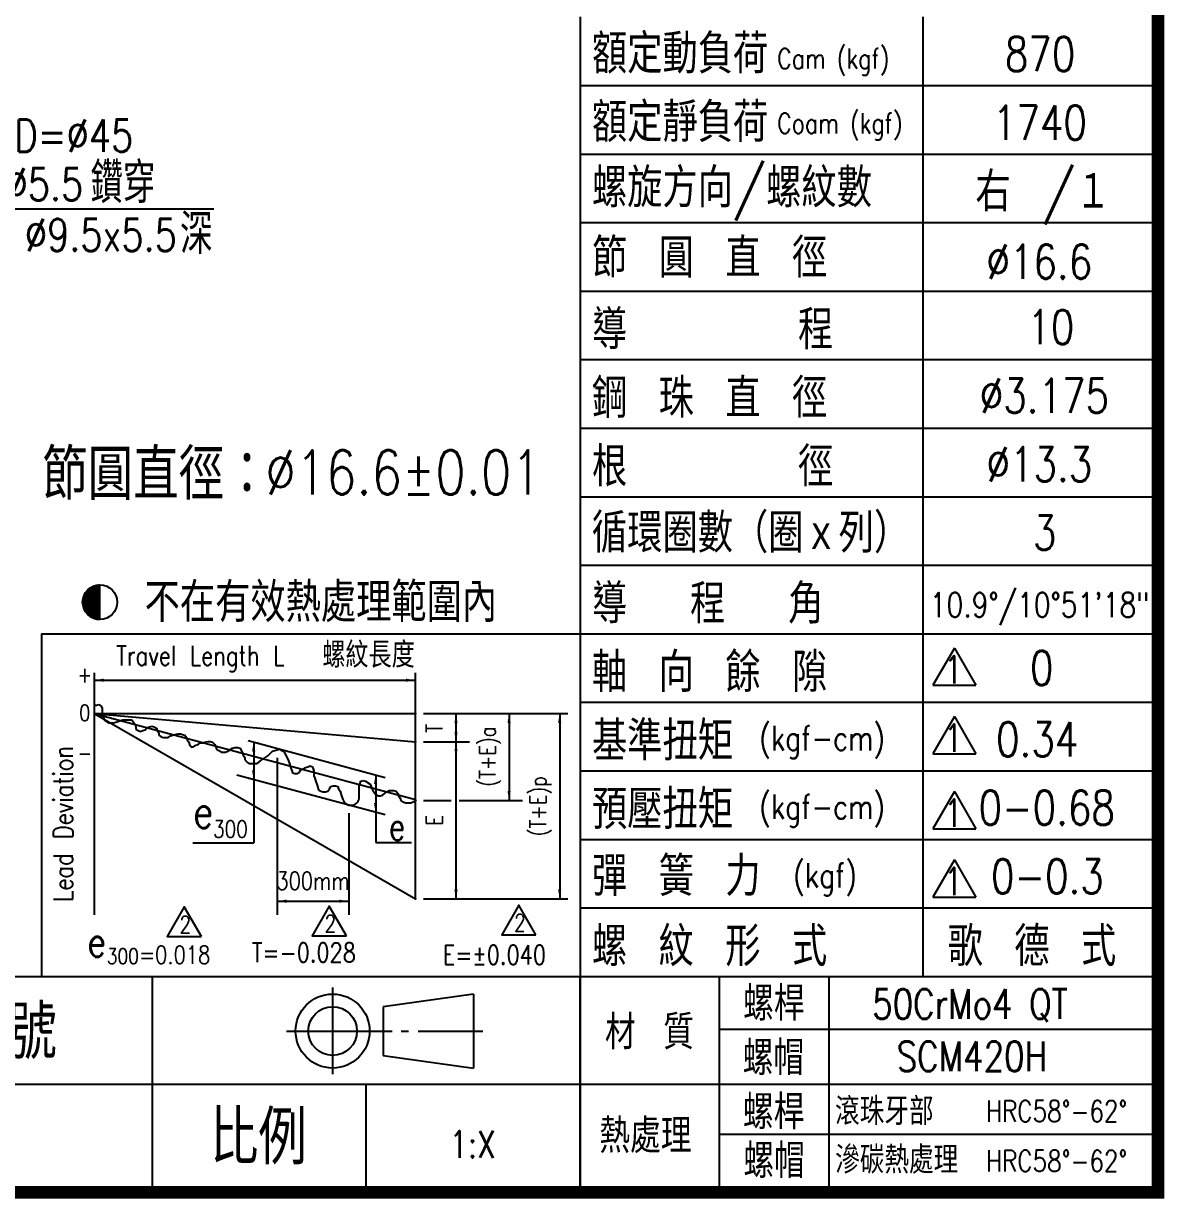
# Model space of a CAD drawing. Header units: millimetres. Extents: x 1519 to 1850, y 53 to 287.
# Drawn here: x 1751.2 to 1849.9, y 52.9 to 154.5 of the extents above; entities that cross this region are included whole.
import ezdxf
from ezdxf.enums import TextEntityAlignment as Align

# ---------------------------------------------------------------- set-up
doc = ezdxf.new("R2010")
doc.units = ezdxf.units.MM
doc.header["$LTSCALE"] = 6
doc.layers.get('0').update_dxf_attribs({"linetype": 'CONTINUOUS'})
doc.layers.add('03', color=3, linetype='CONTINUOUS')
doc.layers.add('AM_0', color=7, linetype='CONTINUOUS', lineweight=25)
doc.styles.add('BW_SIMPLEX', font='romans.shx', dxfattribs={"width": 0.8, "bigfont": 'chineset.shx'})
doc.styles.add('SIMPLEX', font='SIMPLEX.shx', dxfattribs={"width": 0.8, "height": 2.8, "bigfont": 'chineset.shx'})
doc.styles.get("Standard").update_dxf_attribs({"font": 'TXT', "width": 0.8, "bigfont": 'CHINESET'})

# ---------------------------------------------------------------- blocks, each defined once
blk = doc.blocks.new('*X8')
at = {"color": 0}
for p, q in [((508.51, 86.95), (512.19, 86.95)), ((508.54, 87), (512.19, 87)), ((508.56, 87.05), (512.19, 87.05)), ((508.58, 87.1), (512.19, 87.1)), ((508.61, 87.15), (512.19, 87.15)), ((508.63, 87.2), (512.19, 87.2)), ((508.66, 87.25), (512.19, 87.25)), ((508.68, 87.3), (512.19, 87.3)), ((508.71, 87.35), (512.19, 87.35)), ((508.74, 87.4), (512.19, 87.4)), ((508.77, 87.45), (512.19, 87.45)), ((508.8, 87.5), (512.19, 87.5)), ((508.83, 87.55), (512.19, 87.55)), ((508.87, 87.6), (512.19, 87.6)), ((508.9, 87.65), (512.19, 87.65)), ((508.94, 87.7), (512.19, 87.7)), ((508.97, 87.75), (512.19, 87.75)), ((509.01, 87.8), (512.19, 87.8)), ((509.05, 87.85), (512.19, 87.85)), ((509.09, 87.9), (512.19, 87.9)), ((509.13, 87.95), (512.19, 87.95)), ((509.18, 88), (512.19, 88)), ((509.22, 88.05), (512.19, 88.05)), ((509.27, 88.1), (512.19, 88.1)), ((509.31, 88.15), (512.19, 88.15)), ((509.36, 88.2), (512.19, 88.2)), ((509.41, 88.25), (512.19, 88.25)), ((509.47, 88.3), (512.19, 88.3)), ((509.52, 88.35), (512.19, 88.35)), ((509.58, 88.4), (512.19, 88.4)), ((509.64, 88.45), (512.19, 88.45)), ((509.7, 88.5), (512.19, 88.5)), ((509.76, 88.55), (512.19, 88.55)), ((509.83, 88.6), (512.19, 88.6)), ((509.9, 88.65), (512.19, 88.65)), ((509.97, 88.7), (512.19, 88.7)), ((510.05, 88.75), (512.19, 88.75)), ((510.13, 88.8), (512.19, 88.8)), ((510.22, 88.85), (512.19, 88.85)), ((510.31, 88.9), (512.19, 88.9)), ((510.41, 88.95), (512.19, 88.95)), ((510.51, 89), (512.19, 89)), ((510.62, 89.05), (512.19, 89.05)), ((510.75, 89.1), (512.19, 89.1)), ((510.89, 89.15), (512.19, 89.15)), ((511.04, 89.2), (512.19, 89.2)), ((511.22, 89.25), (512.19, 89.25)), ((511.45, 89.3), (512.19, 89.3)), ((511.81, 89.35), (512.19, 89.35)), ((508.19, 85.6), (512.19, 85.6)), ((508.19, 85.55), (512.19, 85.55)), ((508.19, 85.5), (512.19, 85.5)), ((508.19, 85.45), (512.19, 85.45)), ((508.19, 85.4), (512.19, 85.4)), ((508.19, 85.35), (512.19, 85.35)), ((508.19, 85.3), (512.19, 85.3)), ((508.19, 85.25), (512.19, 85.25)), ((508.19, 85.2), (512.19, 85.2)), ((508.19, 85.15), (512.19, 85.15)), ((508.2, 85.7), (512.19, 85.7)), ((508.2, 85.65), (512.19, 85.65)), ((508.2, 85.1), (512.19, 85.1)), ((508.2, 85.05), (512.19, 85.05)), ((508.2, 85), (512.19, 85)), ((508.21, 85.8), (512.19, 85.8)), ((508.21, 85.75), (512.19, 85.75)), ((508.21, 84.95), (512.19, 84.95)), ((508.21, 84.9), (512.19, 84.9)), ((508.22, 85.9), (512.19, 85.9)), ((508.22, 85.85), (512.19, 85.85)), ((508.22, 84.85), (512.19, 84.85)), ((508.23, 85.95), (512.19, 85.95)), ((508.23, 84.8), (512.19, 84.8)), ((508.23, 84.75), (512.19, 84.75)), ((508.24, 86), (512.19, 86)), ((508.24, 84.7), (512.19, 84.7)), ((508.25, 86.1), (512.19, 86.1)), ((508.25, 86.05), (512.19, 86.05)), ((508.25, 84.65), (512.19, 84.65)), ((508.26, 86.15), (512.19, 86.15)), ((508.26, 84.6), (512.19, 84.6)), ((508.27, 86.2), (512.19, 86.2)), ((508.27, 84.55), (512.19, 84.55)), ((508.28, 84.5), (512.19, 84.5)), ((508.29, 86.25), (512.19, 86.25)), ((508.29, 84.45), (512.19, 84.45)), ((508.3, 86.3), (512.19, 86.3)), ((508.31, 86.35), (512.19, 86.35)), ((508.31, 84.4), (512.19, 84.4)), ((508.32, 86.4), (512.19, 86.4)), ((508.32, 84.35), (512.19, 84.35)), ((508.33, 84.3), (512.19, 84.3)), ((508.34, 86.45), (512.19, 86.45)), ((508.35, 86.5), (512.19, 86.5)), ((508.35, 84.25), (512.19, 84.25)), ((508.37, 86.55), (512.19, 86.55)), ((508.38, 86.6), (512.19, 86.6)), ((508.4, 86.65), (512.19, 86.65)), ((508.42, 86.7), (512.19, 86.7)), ((508.43, 86.75), (512.19, 86.75)), ((508.45, 86.8), (512.19, 86.8)), ((508.47, 86.85), (512.19, 86.85)), ((508.49, 86.9), (512.19, 86.9)), ((508.36, 84.2), (512.19, 84.2)), ((508.38, 84.15), (512.19, 84.15)), ((508.39, 84.1), (512.19, 84.1)), ((508.41, 84.05), (512.19, 84.05)), ((508.43, 84), (512.19, 84)), ((508.45, 83.95), (512.19, 83.95)), ((508.47, 83.9), (512.19, 83.9)), ((508.49, 83.85), (512.19, 83.85)), ((508.51, 83.8), (512.19, 83.8)), ((508.53, 83.75), (512.19, 83.75)), ((508.55, 83.7), (512.19, 83.7)), ((508.57, 83.65), (512.19, 83.65)), ((508.6, 83.6), (512.19, 83.6)), ((508.62, 83.55), (512.19, 83.55)), ((508.65, 83.5), (512.19, 83.5)), ((508.68, 83.45), (512.19, 83.45)), ((508.7, 83.4), (512.19, 83.4)), ((508.73, 83.35), (512.19, 83.35)), ((508.76, 83.3), (512.19, 83.3)), ((508.79, 83.25), (512.19, 83.25)), ((508.83, 83.2), (512.19, 83.2)), ((508.86, 83.15), (512.19, 83.15)), ((508.89, 83.1), (512.19, 83.1)), ((508.93, 83.05), (512.19, 83.05)), ((508.96, 83), (512.19, 83)), ((509, 82.95), (512.19, 82.95)), ((509.04, 82.9), (512.19, 82.9)), ((509.08, 82.85), (512.19, 82.85)), ((509.12, 82.8), (512.19, 82.8)), ((509.16, 82.75), (512.19, 82.75)), ((509.21, 82.7), (512.19, 82.7)), ((509.25, 82.65), (512.19, 82.65)), ((509.3, 82.6), (512.19, 82.6)), ((509.35, 82.55), (512.19, 82.55)), ((509.4, 82.5), (512.19, 82.5)), ((509.45, 82.45), (512.19, 82.45)), ((509.5, 82.4), (512.19, 82.4)), ((509.56, 82.35), (512.19, 82.35)), ((509.62, 82.3), (512.19, 82.3)), ((509.68, 82.25), (512.19, 82.25)), ((509.74, 82.2), (512.19, 82.2)), ((509.81, 82.15), (512.19, 82.15)), ((509.88, 82.1), (512.19, 82.1)), ((509.95, 82.05), (512.19, 82.05)), ((510.03, 82), (512.19, 82)), ((510.11, 81.95), (512.19, 81.95)), ((510.19, 81.9), (512.19, 81.9)), ((510.28, 81.85), (512.19, 81.85)), ((510.38, 81.8), (512.19, 81.8)), ((510.48, 81.75), (512.19, 81.75)), ((510.59, 81.7), (512.19, 81.7)), ((510.71, 81.65), (512.19, 81.65)), ((510.84, 81.6), (512.19, 81.6)), ((510.99, 81.55), (512.19, 81.55)), ((511.17, 81.5), (512.19, 81.5)), ((511.38, 81.45), (512.19, 81.45)), ((511.68, 81.4), (512.19, 81.4))]:
    blk.add_line(p, q, dxfattribs=at)
blk = doc.blocks.new('new block')
at = {"layer": '03'}
for p, q in [((-0.17, 6.16), (-3.67, 0.1)), ((-0.17, 6.16), (3.33, 0.1)), ((-3.67, 0.1), (3.33, 0.1))]:
    blk.add_line(p, q, dxfattribs=at)
at = {"layer": '03', "style": 'BW_SIMPLEX', "width": 0.8}
blk.add_text('1', height=4.5, dxfattribs=at).set_placement((-1.91, 0.42))

msp = doc.modelspace()

# ---------------------------------------------------------------- linework, layer by layer
at = {"color": 3}
for p, q in [((1799.3583, 155.1003), (1799.3583, 53.8937)), ((1829.0033, 155.1003), (1829.0033, 72.0943)), ((1799.3583, 149.1713), (1849.3552, 149.1713)), ((1799.3583, 143.2423), (1849.3552, 143.2423)), ((1799.3583, 137.3133), (1849.3552, 137.3133)), ((1799.3583, 131.3843), (1849.3552, 131.3843)), ((1799.3583, 125.4553), (1849.3552, 125.4553)), ((1799.3583, 119.5263), (1849.3552, 119.5263)), ((1799.3583, 113.5973), (1849.3552, 113.5973)), ((1799.3583, 107.6683), (1849.3552, 107.6683)), ((1757.8336, 102.9823), (1757.8336, 105.9763)), ((1752.7733, 101.7393), (1849.3552, 101.7393)), ((1752.7733, 101.7393), (1752.7733, 72.0943)), ((1757.3362, 98.3527), (1757.3362, 77.4301)), ((1785.1121, 78.799), (1785.1121, 98.3527)), ((1757.5459, 95.5522), (1757.7451, 95.6186)), ((1757.7451, 95.6186), (1757.9444, 95.4858)), ((1799.3583, 95.8103), (1849.3552, 95.8103)), ((1757.3362, 95.5522), (1757.5459, 95.5522)), ((1757.3362, 94.8354), (1785.1121, 78.799)), ((1757.3362, 94.8354), (1785.1121, 87.3928)), ((1757.3362, 94.8354), (1785.1121, 92.4053)), ((1757.3362, 94.8354), (1785.1121, 94.8354)), ((1757.9444, 95.4858), (1758.0108, 95.2867)), ((1758.0108, 95.2867), (1758.0108, 94.6894)), ((1758.0108, 94.6894), (1758.1437, 94.4902)), ((1758.1437, 94.4902), (1758.2101, 94.2911)), ((1758.2101, 94.2911), (1758.6087, 94.0256)), ((1758.6087, 94.0256), (1759.0072, 94.0256)), ((1759.0072, 94.0256), (1759.2065, 94.092)), ((1759.2065, 94.092), (1759.4058, 94.1584)), ((1759.4058, 94.1584), (1759.605, 94.2248)), ((1759.605, 94.2248), (1759.8043, 94.2911)), ((1759.8043, 94.2911), (1760.6014, 94.2911)), ((1760.6014, 94.2911), (1760.7342, 94.092)), ((1760.7342, 94.092), (1760.8671, 93.8929)), ((1760.8671, 93.8929), (1760.9335, 93.6938)), ((1760.9335, 93.6938), (1760.9335, 93.4947)), ((1761.7306, 93.4283), (1761.9299, 93.6274)), ((1761.9299, 93.6274), (1762.1292, 93.6938)), ((1762.1292, 93.6938), (1762.3284, 93.7601)), ((1762.3284, 93.7601), (1762.5277, 93.6938)), ((1762.5277, 93.6938), (1762.727, 93.561)), ((1762.727, 93.561), (1762.7934, 93.3619)), ((1760.9335, 93.4947), (1761.1328, 93.3619)), ((1761.1328, 93.3619), (1761.3321, 93.2955)), ((1761.3321, 93.2955), (1761.5313, 93.3619)), ((1761.5313, 93.3619), (1761.7306, 93.4283)), ((1762.7934, 93.3619), (1762.9263, 93.1628)), ((1762.9263, 93.1628), (1762.9263, 92.9637)), ((1762.9263, 92.9637), (1763.1255, 92.8309)), ((1763.1255, 92.8309), (1763.3248, 92.7646)), ((1763.3248, 92.7646), (1763.7234, 92.7646)), ((1763.7234, 92.7646), (1763.9226, 92.8973)), ((1763.9226, 92.8973), (1764.1219, 92.9637)), ((1764.1219, 92.9637), (1764.3212, 93.0301)), ((1764.3212, 93.0301), (1764.5869, 93.0964)), ((1764.5869, 93.0964), (1764.7862, 93.0964)), ((1764.7862, 93.0964), (1764.9854, 93.0301)), ((1764.9854, 93.0301), (1765.1847, 92.9637)), ((1765.1847, 92.9637), (1765.3176, 92.7646)), ((1765.3176, 92.7646), (1765.384, 92.5654)), ((1765.384, 92.5654), (1765.5168, 92.3663)), ((1765.5168, 92.3663), (1765.5833, 92.1672)), ((1765.5833, 92.1672), (1765.7161, 91.9681)), ((1765.7161, 91.9681), (1765.9154, 91.9681)), ((1765.9154, 91.9681), (1766.1147, 92.1008)), ((1766.1147, 92.1008), (1766.3139, 92.1672)), ((1766.3139, 92.1672), (1766.5132, 92.3)), ((1766.5132, 92.3), (1766.7125, 92.3)), ((1766.7125, 92.3), (1766.9117, 92.3663)), ((1766.9117, 92.3663), (1767.1774, 92.4327)), ((1767.1774, 92.4327), (1767.3767, 92.4327)), ((1767.3767, 92.4327), (1767.576, 92.3663)), ((1767.576, 92.3663), (1767.7753, 92.1672)), ((1767.7753, 92.1672), (1767.8417, 91.9681)), ((1767.8417, 91.9681), (1767.9081, 91.769)), ((1767.9081, 91.769), (1768.1074, 91.6362)), ((1768.1074, 91.6362), (1768.3067, 91.5035)), ((1768.3067, 91.5035), (1768.7052, 91.5035)), ((1768.7052, 91.5035), (1768.9045, 91.5699)), ((1768.9045, 91.5699), (1769.303, 91.8353)), ((1769.303, 91.8353), (1769.5023, 91.9017)), ((1769.5023, 91.9017), (1769.768, 91.9017)), ((1769.768, 91.9017), (1769.9673, 91.8353)), ((1769.9673, 91.8353), (1770.0337, 91.6362)), ((1770.0337, 91.6362), (1770.1666, 91.4371)), ((1770.6427, 92.4957), (1782.4995, 89.3187)), ((1772.5579, 91.3707), (1772.7571, 91.5699)), ((1772.7571, 91.5699), (1772.9564, 91.6362)), ((1772.9564, 91.6362), (1773.1557, 91.7026)), ((1773.1557, 91.7026), (1773.355, 91.769)), ((1773.355, 91.769), (1773.5542, 91.6362)), ((1773.5542, 91.6362), (1773.7535, 91.5035)), ((1773.7535, 91.5035), (1773.8863, 91.3044)), ((1770.1666, 91.4371), (1770.233, 91.238)), ((1770.233, 91.238), (1770.3658, 91.0389)), ((1770.3658, 91.0389), (1770.3658, 90.8398)), ((1770.3658, 90.8398), (1770.5651, 90.6406)), ((1770.5651, 90.6406), (1770.7644, 90.5079)), ((1770.7644, 90.5079), (1771.3622, 90.5079)), ((1771.3622, 90.5079), (1771.5615, 90.6406)), ((1771.5615, 90.6406), (1771.7608, 90.7734)), ((1771.7608, 90.7734), (1772.3586, 91.1716)), ((1772.3586, 91.1716), (1772.5579, 91.3707)), ((1773.8863, 91.3044), (1773.9528, 91.1052)), ((1773.9528, 91.1052), (1774.0856, 90.9061)), ((1774.0856, 90.9061), (1774.2185, 90.5079)), ((1774.2185, 90.5079), (1774.2849, 90.3088)), ((1782.4891, 86.083), (1769.6665, 89.5188)), ((1774.2849, 90.3088), (1774.3513, 90.1097)), ((1774.3513, 90.1097), (1774.4177, 89.9105)), ((1774.4177, 89.9105), (1774.4842, 89.7114)), ((1774.4842, 89.7114), (1774.6834, 89.6451)), ((1774.6834, 89.6451), (1774.8827, 89.6451)), ((1774.8827, 89.6451), (1775.082, 89.7778)), ((1775.082, 89.7778), (1775.2148, 89.9769)), ((1775.2148, 89.9769), (1775.4141, 90.0433)), ((1775.4141, 90.0433), (1775.6134, 90.176)), ((1775.6134, 90.176), (1775.8127, 90.2424)), ((1775.8127, 90.2424), (1776.0119, 90.3088)), ((1776.0119, 90.3088), (1776.2112, 90.2424)), ((1776.2112, 90.2424), (1776.2776, 90.0433)), ((1776.2776, 90.0433), (1776.3441, 89.8442)), ((1776.3441, 89.8442), (1776.3441, 89.4459)), ((1799.3583, 89.8813), (1849.3552, 89.8813)), ((1776.3441, 89.4459), (1776.4105, 89.2468)), ((1776.4105, 89.2468), (1776.4769, 89.0477)), ((1776.4769, 89.0477), (1776.6098, 88.6495)), ((1776.6098, 88.6495), (1776.6762, 88.4503)), ((1776.6762, 88.4503), (1776.7426, 88.2512)), ((1777.6726, 88.3176), (1777.8054, 88.5167)), ((1777.8054, 88.5167), (1778.0047, 88.5831)), ((1778.0047, 88.5831), (1778.204, 88.5831)), ((1778.204, 88.5831), (1778.4032, 88.5167)), ((1778.4032, 88.5167), (1778.4697, 88.3176)), ((1780.2631, 88.5831), (1780.3296, 88.7822)), ((1780.2631, 87.6295), (1780.2631, 88.5831)), ((1780.3296, 88.7822), (1780.396, 88.9813)), ((1780.396, 88.9813), (1780.5952, 89.0477)), ((1780.5952, 89.0477), (1780.7945, 88.9813)), ((1780.7945, 88.9813), (1781.1931, 88.7158)), ((1781.1931, 88.7158), (1781.3259, 88.4503)), ((1781.3259, 88.4503), (1781.3923, 88.2512)), ((1776.7426, 88.2512), (1776.9419, 88.1185)), ((1776.9419, 88.1185), (1777.1412, 88.0521)), ((1777.1412, 88.0521), (1777.3404, 88.0521)), ((1777.3404, 88.0521), (1777.5397, 88.1185)), ((1777.5397, 88.1185), (1777.6726, 88.3176)), ((1778.4697, 88.3176), (1778.6025, 88.1185)), ((1778.6025, 88.1185), (1778.6689, 87.9194)), ((1778.6689, 87.9194), (1778.7354, 87.7202)), ((1778.7354, 87.7202), (1778.8426, 87.3988)), ((1781.3923, 88.2512), (1781.5252, 88.0521)), ((1781.5252, 88.0521), (1781.658, 87.853)), ((1781.658, 87.853), (1781.8573, 87.7202)), ((1781.8573, 87.7202), (1782.0566, 87.7202)), ((1782.0566, 87.7202), (1782.2559, 87.7866)), ((1782.2559, 87.7866), (1782.6544, 88.0521)), ((1782.6544, 88.0521), (1782.8537, 88.1849)), ((1782.8537, 88.1849), (1783.2522, 88.1849)), ((1783.2522, 88.1849), (1783.4515, 88.1185)), ((1783.4515, 88.1185), (1783.5844, 87.9194)), ((1783.5844, 87.9194), (1783.6508, 87.7202)), ((1783.6508, 87.7202), (1783.7836, 87.5211)), ((1783.7836, 87.5211), (1783.8501, 87.322)), ((1783.8501, 87.322), (1784.0493, 87.1893)), ((1784.0493, 87.1893), (1784.2486, 87.1229)), ((1784.2486, 87.1229), (1784.7136, 87.1229)), ((1784.7136, 87.1229), (1784.9129, 87.1893)), ((1784.9129, 87.1893), (1785.1121, 87.322)), ((1785.1121, 87.322), (1785.1786, 87.3884)), ((1765.8604, 83.6648), (1771.1397, 83.6648)), ((1781.6863, 83.6898), (1784.7688, 83.6898)), ((1799.3583, 83.9523), (1849.3552, 83.9523)), ((1799.3583, 78.0233), (1849.3552, 78.0233)), ((1644.6761, 72.0943), (1849.3552, 72.0943)), ((1762.3843, 53.4314), (1762.3843, 72.0943)), ((1799.3583, 72.0943), (1849.3552, 72.0943)), ((1799.3583, 53.4314), (1799.3583, 72.0943)), ((1811.3909, 72.0943), (1811.3909, 53.8937)), ((1820.8641, 72.0943), (1820.8641, 53.8937)), ((1777.9544, 71.1349), (1777.9544, 63.6382)), ((1790.126, 70.57), (1782.3241, 69.4749)), ((1790.126, 70.57), (1790.126, 64.1679)), ((1782.3241, 69.4749), (1782.3241, 65.263)), ((1773.9551, 67.369), (1783.1056, 67.369)), ((1783.8725, 67.369), (1784.5215, 67.369)), ((1785.3475, 67.369), (1790.9563, 67.369)), ((1811.3909, 67.5351), (1849.3552, 67.5351)), ((1782.3241, 65.263), (1790.126, 64.1679)), ((1714.213, 62.7629), (1849.3552, 62.7629)), ((1780.8713, 53.4314), (1780.8713, 62.7629)), ((1811.3909, 58.4409), (1849.3552, 58.4409))]:
    msp.add_line(p, q, dxfattribs=at)
at = {"color": 6}
msp.add_line((1767.6862, 138.4634), (1744.2852, 138.4634), dxfattribs=at)
at = {"color": 3, "linetype": 'ByBlock'}
for p, q in [((1757.3362, 97.7227), (1785.1121, 97.7227)), ((1785.8131, 94.8354), (1798.2941, 94.8354)), ((1788.6265, 94.8354), (1788.6265, 92.4053)), ((1793.2185, 94.8354), (1793.2185, 87.322)), ((1797.5953, 94.8354), (1797.5953, 78.799)), ((1771.1397, 92.3626), (1771.1397, 83.6648)), ((1785.8131, 92.4053), (1789.7947, 92.4053)), ((1788.6265, 92.4053), (1788.6265, 78.799)), ((1773.1557, 91.0016), (1773.1557, 77.4337)), ((1788.6265, 90.7697), (1788.6265, 89.1342)), ((1781.6863, 89.5231), (1781.6863, 83.6898)), ((1785.8131, 87.322), (1788.1947, 87.322)), ((1788.9016, 87.322), (1794.3867, 87.322)), ((1779.3455, 86.2244), (1779.3455, 77.4337)), ((1773.1557, 78.6019), (1779.3455, 78.6019)), ((1785.8131, 78.799), (1798.2941, 78.799))]:
    msp.add_line(p, q, dxfattribs=at)
at = {"const_width": 1.0958}
msp.add_lwpolyline([(1519.7808, 53.4314), (1849.3552, 53.4314), (1849.3552, 286.915), (1519.7808, 286.915)], close=True, dxfattribs=at)
at = {"color": 3, "extrusion": (0, 0, -1)}
for points in [[(-1766.6064, 75.5447), (-1765.1248, 78.1109), (-1763.6432, 75.5447)], [(-1779.152, 75.6171), (-1777.6704, 78.1834), (-1776.1888, 75.6171)], [(-1795.541, 75.6896), (-1794.0594, 78.2558), (-1792.5778, 75.6896)]]:
    msp.add_lwpolyline(points, close=True, dxfattribs=at)
at = {"color": 3}
for centre, radius in [((1757.8336, 104.4793), 1.497), ((1777.9544, 67.369), 3.201), ((1777.9544, 67.369), 2.1059)]:
    msp.add_circle(centre, radius, dxfattribs=at)
msp.add_arc((1779.5341, 87.6295), 0.729, 198.448471, 0, dxfattribs=at)
at = {"color": 3, "linetype": 'ByBlock'}
for p in [(1785.1121, 94.8354), (1785.1121, 94.8354), (1785.1121, 94.8354), (1771.495, 92.2673), (1773.1557, 91.7026), (1785.1121, 92.4053), (1785.1121, 92.4053), (1788.6265, 92.4053), (1788.6265, 92.4053), (1770.6854, 89.2458), (1771.1397, 89.2458), (1779.3455, 86.9253), (1785.1121, 87.322), (1793.2185, 87.322), (1779.3455, 78.6019), (1785.1121, 78.799), (1785.1121, 78.799), (1788.6265, 78.799), (1797.5953, 78.799)]:
    msp.add_point(p, dxfattribs=at)
for points in [[(1758.154, 97.859), (1758.154, 97.5864), (1757.3362, 97.7227)], [(1784.2944, 97.859), (1784.2944, 97.5864), (1785.1121, 97.7227)], [(1788.7628, 94.0176), (1788.4902, 94.0176), (1788.6265, 94.8354)], [(1793.0822, 94.0176), (1793.3548, 94.0176), (1793.2185, 94.8354)], [(1797.459, 94.0176), (1797.7316, 94.0176), (1797.5953, 94.8354)], [(1788.4902, 93.2231), (1788.7628, 93.2231), (1788.6265, 92.4053)], [(1771.2644, 91.582), (1770.9918, 91.582), (1771.1281, 92.3998)], [(1788.4902, 91.5875), (1788.7628, 91.5875), (1788.6265, 92.4053)], [(1771.2601, 89.934), (1770.9875, 89.934), (1771.1238, 89.1162)], [(1781.8111, 88.7425), (1781.5385, 88.7425), (1781.6748, 89.5603)], [(1793.0822, 88.1398), (1793.3548, 88.1398), (1793.2185, 87.322)], [(1781.8068, 87.0945), (1781.5342, 87.0945), (1781.6705, 86.2767)], [(1788.4902, 79.6167), (1788.7628, 79.6167), (1788.6265, 78.799)], [(1797.459, 79.6167), (1797.7316, 79.6167), (1797.5953, 78.799)], [(1773.9735, 78.7382), (1773.9735, 78.4656), (1773.1557, 78.6019)], [(1778.5277, 78.7382), (1778.5277, 78.4656), (1779.3455, 78.6019)]]:
    msp.add_solid(points, dxfattribs=at)

# ---------------------------------------------------------------- block references
at = {"color": 3, "xscale": 0.37424847631587, "yscale": 0.3742484763158131, "zscale": 0.3742484763158442}
msp.add_blockref('*X8', (1566.1485, 72.5306), dxfattribs=at)
at = {"xscale": 0.5318602249735704, "yscale": 0.5318602249736557, "zscale": 0.5318602249736222}
for p in [(1831.8264, 97.2276), (1831.8264, 91.2986), (1831.8264, 84.8229), (1831.8264, 78.8939)]:
    msp.add_blockref('new block', p, dxfattribs=at)

# ---------------------------------------------------------------- texts
at = {"color": 3, "width": 0.9}
for s, height, p in [('額定動負荷', 3.388, (1800.3847, 150.2214)), ('額定靜負荷', 3.388, (1800.3847, 144.2924)), ('螺旋方向/螺紋數', 3.388, (1800.3847, 138.6263)), ('右 /１', 3.388, (1833.5526, 138.2817)), ('節 圓 直 徑', 3.388, (1800.3847, 132.5574)), ('導     程', 3.388, (1800.3847, 126.3501)), ('鋼 珠 直 徑', 3.388, (1800.3847, 120.4211)), ('根     徑', 3.388, (1800.3847, 114.4921)), ('循環圈數（圈ｘ列）', 3.388, (1800.3847, 108.7615)), ('不在有效熱處理範圍內', 3.388, (1761.6935, 102.7577)), ('導  程  角', 3.388, (1800.3847, 102.6341)), ('螺紋長度', 2.21716, (1777.0731, 98.8059)), ('軸 向 餘 隙', 3.388, (1800.3847, 96.7097)), ('基準扭矩 ', 3.388, (1800.3847, 90.7807)), ('預壓扭矩 ', 3.388, (1800.3847, 84.8517)), ('彈 簧 力', 3.388, (1800.3847, 79.0652)), ('螺 紋 形 式', 3.388, (1800.3847, 72.9891)), ('歌 德 式', 3.388, (1831.1456, 72.9891)), ('螺桿', 2.95621, (1813.4591, 68.2682)), ('圖      號', 4.6585, (1721.344, 64.9333)), ('材 質', 2.95621, (1801.5125, 65.7947)), ('螺帽', 2.95621, (1813.4161, 63.5578)), ('螺桿', 2.95621, (1813.4376, 58.8814)), ('滾珠牙部', 2.36497, (1821.4142, 59.2447)), ('比例', 4.6585, (1767.3437, 55.8342)), ('熱處理', 2.95621, (1801.0174, 56.8262)), ('螺帽', 2.95621, (1813.4806, 54.6533)), ('滲碳熱處理', 2.36497, (1821.4229, 55.0413))]:
    msp.add_text(s, height=height, dxfattribs=at).set_placement(p)
at = {"color": 3, "style": 'SIMPLEX', "width": 0.8}
for s, height, p in [('870', 2.9645, (1836.0932, 150.4066)), ('1740', 2.9645, (1835.063, 144.4776)), ('%%c16.6', 2.9645, (1834.5032, 132.4426)), ('10', 2.9645, (1838.0404, 126.7853)), ('%%c3.175', 2.9645, (1833.9268, 120.8563)), ('%%c13.3', 2.9645, (1834.5078, 114.9273)), ('3', 2.9645, (1838.5209, 108.9983)), ('10.9%%d/10%%d51\'18"', 2.1175, (1829.6015, 103.1837)), ('0', 2.9645, (1838.2705, 97.3082)), ('(kgf-cm)', 2.1175, (1814.8563, 91.6451)), ('0.34', 2.9645, (1835.3396, 91.1339)), ('(kgf-cm)', 2.1175, (1814.8563, 85.7161)), ('0-0.68', 2.9645, (1833.8269, 85.2049)), ('(kgf)', 2.1175, (1817.79, 79.7871)), ('0-0.3', 2.9645, (1834.8966, 79.2759)), ('50CrMo4 QT', 2.58353, (1824.6273, 68.4199)), ('SCM420H', 2.58353, (1826.733, 63.8892)), ('HRC58%%d-62%%d', 1.837174, (1834.4627, 59.5214)), ('1:X', 2.32925, (1788.0576, 56.4116)), ('HRC58%%d-62%%d', 1.837174, (1834.4627, 55.2135))]:
    msp.add_text(s, height=height, dxfattribs=at).set_placement(p)
at = {"width": 0.9}
msp.add_text('節圓直徑：', height=4.37584, dxfattribs=at).set_placement((1752.8283, 113.337))
at = {"style": 'SIMPLEX', "width": 0.8}
msp.add_text('%%c16.6%%p0.01', height=3.828863, dxfattribs=at).set_placement((1772.1368, 113.7857))
at = {"color": 3, "linetype": 'ByBlock', "width": 0.8}
for s, height, p in [('Travel Length L', 1.682296, (1766.5129, 99.8452)), ('300mm', 1.5421, (1776.2642, 80.3629))]:
    msp.add_text(s, height=height, dxfattribs=at).set_placement(p, align=Align.MIDDLE_CENTER)
for s, p in [('+', (1756.5184, 98.213)), ('0', (1756.5184, 94.9037)), ('-', (1756.5184, 91.4104))]:
    msp.add_text(s, height=1.4019, dxfattribs=at).set_placement(p, align=Align.MIDDLE)
for s, height, p in [('T', 1.4019, (1786.7572, 93.5548)), ('(T+E)a', 1.40191, (1791.3493, 91.1035)), ('(T+E)p', 1.40191, (1795.7261, 86.8172)), ('E', 1.4019, (1786.7572, 85.6021))]:
    msp.add_text(s, height=height, rotation=90, dxfattribs=at).set_placement(p, align=Align.MIDDLE_CENTER)
msp.add_text('Lead Deviation', height=1.682296, rotation=90, dxfattribs=at).set_placement((1754.6184, 85.3039), align=Align.MIDDLE)
at = {"color": 3, "width": 0.8}
for s, height, p in [('e', 2.8038, (1767.6245, 86.3264)), ('300', 1.45799, (1770.6166, 84.8456)), ('e', 2.3365, (1784.2425, 85.0624)), ('e', 2.5819, (1758.3515, 75.0803)), ('300', 1.34257, (1761.1921, 73.8467)), ('=0.018', 1.54911, (1767.3849, 73.9691))]:
    msp.add_text(s, height=height, dxfattribs=at).set_placement(p, align=Align.MIDDLE_RIGHT)
at = {"color": 3, "extrusion": (0, 0, -1), "style": 'SIMPLEX', "text_generation_flag": 2, "width": 0.8}
for p in [(-1764.7102, 75.8516), (-1777.2557, 75.9241), (-1793.6448, 75.9966)]:
    msp.add_text('2', height=1.4718, dxfattribs=at).set_placement(p)
at = {"color": 3, "extrusion": (0, 0, -1), "text_generation_flag": 2, "width": 0.8}
for s, height, p in [('T=-0.028', 1.65881, (-1779.9696, 74.1659)), ('    E=%%P0.040', 1.658809, (-1796.408, 73.97))]:
    msp.add_text(s, height=height, dxfattribs=at).set_placement(p, align=Align.MIDDLE_RIGHT)
at = {"color": 3, "attachment_point": 9, "style": 'SIMPLEX'}
for s, insert, char_height in [('PCD=%%C45', (1760.7183, 143.4409), 2.8), ('鑽穿', (1762.6181, 138.9943), 3.5), ('4-%%c5.5', (1756.3919, 139.2285), 2.8), ('深', (1767.5629, 134.5883), 3.5), ('%%C9.5x5.5', (1764.4874, 134.8524), 2.8)]:
    msp.add_mtext(s, dxfattribs=dict(at, insert=insert, char_height=char_height))
at = {"layer": 'AM_0', "style": 'SIMPLEX', "width": 0.8}
for s, p in [('Cam (kgf)', (1816.4088, 150.6324)), ('Coam (kgf)', (1816.4088, 145.0259))]:
    msp.add_text(s, height=1.74598, dxfattribs=at).set_placement(p)

doc.saveas('drawing.dxf')
